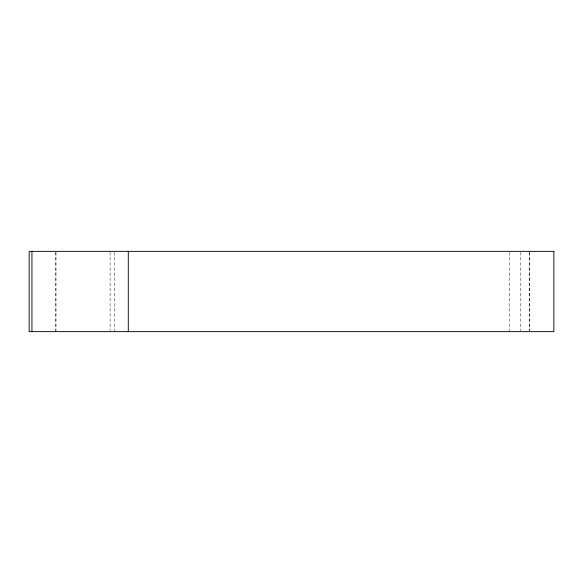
<?xml version="1.0" encoding="UTF-8"?>
<svg xmlns="http://www.w3.org/2000/svg" width="583" height="583" viewBox="0 0 583 583"><rect width="100%" height="100%" fill="white"/><g stroke="black" fill="none" stroke-linecap="round" stroke-linejoin="round"><path stroke-width="0.44" stroke-dasharray="2.92 2.19" d="M529.765 252.257L529.765 330.743M529.189 252.257L529.189 330.743M520.801 252.257L520.801 330.743M509.651 252.257L509.651 330.743M114.283 252.257L114.283 330.743M110.1 252.257L110.1 330.743M56.026 252.257L56.026 330.743M55.662 252.257L55.662 331.647"/><path stroke-width="0.87" d="M128.289 251.353L128.289 331.647M31.941 251.353L31.941 331.647M553.85 251.353L29.15 251.353L29.15 331.647L553.85 331.647L553.85 251.353"/></g></svg>
